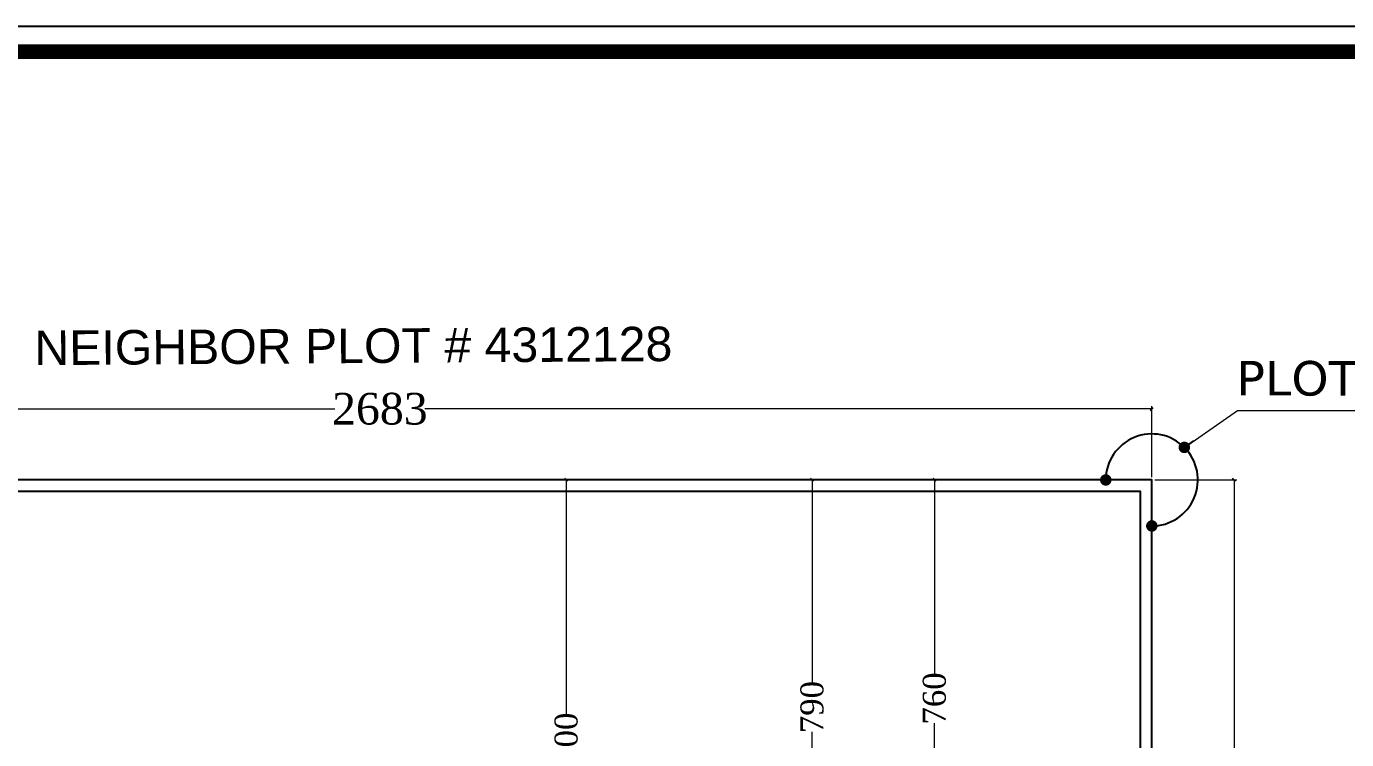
# Model space of a CAD drawing. Header units: centimetres. Extents: x 7997 to 116674, y 1017 to 13844.
# Drawn here: x 15858 to 18152, y 12604 to 13844 of the extents above; entities that cross this region are included whole.
import ezdxf
from ezdxf.enums import TextEntityAlignment as Align

# ---------------------------------------------------------------- set-up
doc = ezdxf.new("R2010")
doc.units = ezdxf.units.CM
doc.header["$LTSCALE"] = 200
doc.header["$PDMODE"] = 2
doc.linetypes.add('DASHED2', pattern=[0.375, 0.25, -0.125])
for name, color, linetype in [('DIM', 11, 'Continuous'), ('P-DIM', 8, 'Continuous'), ('P-DIM-2', 11, 'Continuous'), ('P-LIMITS', 8, 'Continuous')]:
    doc.layers.add(name, color=color, linetype=linetype)
for name, color, linetype, lineweight in [('HA', 251, 'Continuous', 0), ('P-TEXT', 8, 'Continuous', 18), ('P-WALL', 8, 'Continuous', 25)]:
    doc.layers.add(name, color=color, linetype=linetype, lineweight=lineweight)
doc.styles.add('sheet notes', font='verdana.ttf')
doc.styles.get("Standard").update_dxf_attribs({"font": 'arial.ttf'})
doc.styles.add('T1', font='times.ttf')
doc.styles.add('T2', font='')
doc.styles.get('T2').set_extended_font_data('Elisia')
doc.dimstyles.new('NORMAL', dxfattribs={"dimtxt": 18, "dimasz": 5, "dimexe": 5, "dimexo": 5, "dimgap": 1, "dimtad": 0, "dimdec": 0, "dimdsep": 46, "dimtxsty": 'T2', "dimblk1": 'OBLIQUE', "dimblk2": 'OBLIQUE', "dimsah": 1, "dimcen": 0.09, "dimclrd": 4, "dimclre": 4, "dimclrt": 6, "dimadec": 0, "dimazin": 0, "dimtfac": 1, "dimtdec": 0, "dimtofl": 0, "dimtmove": 1, "dimatfit": 2, "dimldrblk": 'OPEN30', "dimfxl": 0, "dimtolj": 1, "dimtzin": 0, "dimlwd": 5, "dimlwe": 5, "dimarcsym": 0})
doc.dimstyles.new('NORMAL-1', dxfattribs={"dimtxt": 10, "dimasz": 5, "dimexe": 5, "dimexo": 5, "dimgap": 1, "dimtad": 0, "dimdec": 0, "dimdsep": 46, "dimtxsty": 'T2', "dimblk1": 'OBLIQUE', "dimblk2": 'OBLIQUE', "dimsah": 1, "dimcen": 0.09, "dimclrd": 4, "dimclre": 4, "dimclrt": 6, "dimadec": 0, "dimazin": 0, "dimtfac": 1, "dimtdec": 0, "dimtofl": 0, "dimtmove": 1, "dimatfit": 3, "dimldrblk": 'OPEN30', "dimfxl": 0, "dimtolj": 1, "dimtzin": 0, "dimlwd": 5, "dimlwe": 5, "dimarcsym": 0})

# ---------------------------------------------------------------- blocks, each defined once
blk = doc.blocks.new('08-TITLE SHEET-selattin', base_point=(45714.8, -203081.4))
at = {"color": 0}
blk.add_lwpolyline([(51244.8, -203081.4), (45714.8, -203081.4), (45714.8, -206921.4), (51244.8, -206921.4)], close=True, dxfattribs=at)
at = {"color": 0, "linetype": 'ByBlock', "const_width": 17}
blk.add_lwpolyline([(45744.3, -206891.9), (51215.3, -206891.9), (51215.3, -203110.8), (45744.3, -203110.8)], close=True, dxfattribs=at)
at = {"layer": 'HA', "ltscale": 1.2}
blk.add_lwpolyline([(45714.8, -203081.4), (51244.8, -203081.4), (51244.8, -206921.4), (45714.8, -206921.4)], close=True, dxfattribs=at)
blk = doc.blocks.new('_OBLIQUE')
at = {"color": 0, "linetype": 'ByBlock'}
blk.add_line((-0.5, -0.5), (0.5, 0.5), dxfattribs=at)
blk = doc.blocks.new('DOT')
at = {"color": 0, "linetype": 'ByBlock'}
blk.add_line((-0.5, 0), (-1, 0), dxfattribs=at)
at = {"color": 0, "linetype": 'ByBlock', "const_width": 0.5}
blk.add_lwpolyline([(-0.25, 0, 1), (0.25, 0, 1)], format="xyb", close=True, dxfattribs=at)
blk = doc.blocks.new('*D1671')
at = {"layer": 'Defpoints', "color": 0, "transparency": 16777216}
for p in [(3451, 4479.9), (3593.8, 4479.9), (3451, 323.9)]:
    blk.add_point(p, dxfattribs=at)
at = {"layer": 'P-DIM', "color": 4, "lineweight": 5, "transparency": 16777216}
for p, q in [((3456, 4479.9), (3598.8, 4479.9)), ((3593.8, 4479.9), (3593.8, 2481.9)), ((3593.8, 323.9), (3593.8, 2321.9)), ((3456, 323.9), (3598.8, 323.9))]:
    blk.add_line(p, q, dxfattribs=at)
at = {"layer": 'P-DIM', "color": 4, "lineweight": 5, "transparency": 16777216, "xscale": 5, "yscale": 5, "zscale": 5}
for p, rotation in [((3593.8, 4479.9), 90), ((3593.8, 323.9), 270)]:
    blk.add_blockref('_OBLIQUE', p, dxfattribs=dict(at, rotation=rotation))
at = {"layer": 'P-DIM', "color": 6, "transparency": 16777216, "insert": (3593.8, 2401.9), "char_height": 55, "attachment_point": 5, "rotation": 90, "style": 'T1'}
blk.add_mtext('\\A1;4156', dxfattribs=at)
blk = doc.blocks.new('_Open30')
at = {"color": 0, "linetype": 'ByBlock', "lineweight": -2}
for p, q in [((-1, 0.27), (0, 0)), ((0, 0), (-1, -0.27)), ((0, 0), (-1, 0))]:
    blk.add_line(p, q, dxfattribs=at)
blk = doc.blocks.new('*D1672')
at = {"layer": 'Defpoints', "color": 0, "transparency": 16777216}
for p in [(768, 4603.4), (768, 4479.9), (3451, 4479.9)]:
    blk.add_point(p, dxfattribs=at)
at = {"layer": 'P-DIM', "color": 4, "lineweight": 5, "transparency": 16777216}
for p, q in [((768, 4484.9), (768, 4608.4)), ((768, 4603.4), (2031.5, 4603.4)), ((3451, 4603.4), (2187.5, 4603.4)), ((3451, 4484.9), (3451, 4608.4))]:
    blk.add_line(p, q, dxfattribs=at)
at = {"layer": 'P-DIM', "color": 4, "lineweight": 5, "transparency": 16777216, "xscale": 5, "yscale": 5, "zscale": 5, "rotation": 180}
blk.add_blockref('_OBLIQUE', (768, 4603.4), dxfattribs=at)
at = {"layer": 'P-DIM', "color": 4, "lineweight": 5, "transparency": 16777216, "xscale": 5, "yscale": 5, "zscale": 5}
blk.add_blockref('_OBLIQUE', (3451, 4603.4), dxfattribs=at)
at = {"layer": 'P-DIM', "color": 6, "transparency": 16777216, "insert": (2109.5, 4603.4), "char_height": 55, "attachment_point": 5, "style": 'T1'}
blk.add_mtext('\\A1;2683', dxfattribs=at)
blk = doc.blocks.new('*D1464')
at = {"layer": 'Defpoints', "color": 0, "transparency": 16777216}
for p in [(17435.8, 13055.4), (17448.6, 13055.4), (17448.6, 12295.4)]:
    blk.add_point(p, dxfattribs=at)
at = {"layer": 'DIM', "color": 4, "lineweight": 5, "transparency": 16777216}
for p, q in [((17443.6, 13055.4), (17430.8, 13055.4)), ((17435.8, 13055.4), (17435.8, 12718.5)), ((17435.8, 12295.4), (17435.8, 12632.2)), ((17443.6, 12295.4), (17430.8, 12295.4))]:
    blk.add_line(p, q, dxfattribs=at)
at = {"layer": 'DIM', "color": 4, "lineweight": 5, "transparency": 16777216, "xscale": 5, "yscale": 5, "zscale": 5}
for p, rotation in [((17435.8, 13055.4), 90), ((17435.8, 12295.4), 270)]:
    blk.add_blockref('_OBLIQUE', p, dxfattribs=dict(at, rotation=rotation))
at = {"layer": 'DIM', "color": 6, "transparency": 16777216, "insert": (17435.8, 12675.4), "char_height": 40, "attachment_point": 5, "rotation": 90, "style": 'T1'}
blk.add_mtext('\\A1;760', dxfattribs=at)
blk = doc.blocks.new('*D1465')
at = {"layer": 'Defpoints', "color": 0, "transparency": 16777216}
for p in [(16795.9, 13055.4), (16818.6, 13055.4), (16818.6, 12155.4)]:
    blk.add_point(p, dxfattribs=at)
at = {"layer": 'DIM', "color": 4, "lineweight": 5, "transparency": 16777216}
for p, q in [((16813.6, 13055.4), (16790.9, 13055.4)), ((16795.9, 13055.4), (16795.9, 12648.4)), ((16795.9, 12155.4), (16795.9, 12562.3)), ((16813.6, 12155.4), (16790.9, 12155.4))]:
    blk.add_line(p, q, dxfattribs=at)
at = {"layer": 'DIM', "color": 4, "lineweight": 5, "transparency": 16777216, "xscale": 5, "yscale": 5, "zscale": 5}
for p, rotation in [((16795.9, 13055.4), 90), ((16795.9, 12155.4), 270)]:
    blk.add_blockref('_OBLIQUE', p, dxfattribs=dict(at, rotation=rotation))
at = {"layer": 'DIM', "color": 6, "transparency": 16777216, "insert": (16795.9, 12605.4), "char_height": 40, "attachment_point": 5, "rotation": 90, "style": 'T1'}
blk.add_mtext('\\A1;900', dxfattribs=at)
blk = doc.blocks.new('*D1466')
at = {"layer": 'Defpoints', "color": 0, "transparency": 16777216}
for p in [(17223.1, 13055.4), (17223.6, 13055.4), (17223.6, 12265.4)]:
    blk.add_point(p, dxfattribs=at)
at = {"layer": 'DIM', "color": 4, "lineweight": 5, "transparency": 16777216}
for p, q in [((17218.6, 13055.4), (17218.1, 13055.4)), ((17223.1, 13055.4), (17223.1, 12703.5)), ((17223.1, 12265.4), (17223.1, 12617.2)), ((17218.6, 12265.4), (17218.1, 12265.4))]:
    blk.add_line(p, q, dxfattribs=at)
at = {"layer": 'DIM', "color": 4, "lineweight": 5, "transparency": 16777216, "xscale": 5, "yscale": 5, "zscale": 5}
for p, rotation in [((17223.1, 13055.4), 90), ((17223.1, 12265.4), 270)]:
    blk.add_blockref('_OBLIQUE', p, dxfattribs=dict(at, rotation=rotation))
at = {"layer": 'DIM', "color": 6, "transparency": 16777216, "insert": (17223.1, 12660.4), "char_height": 40, "attachment_point": 5, "rotation": 90, "style": 'T1'}
blk.add_mtext('\\A1;790', dxfattribs=at)
blk = doc.blocks.new('01-PLOT LAYOUT-selattin')
at = {"layer": 'P-DIM-2', "color": 8, "const_width": 10}
for points in [[(3366, 4479.9, -1), (3376, 4479.9, -1)], [(3446, 4399.9, -1), (3456, 4399.9, -1)]]:
    blk.add_lwpolyline(points, format="xyb", close=True, dxfattribs=at)
at = {"layer": 'P-DIM-2', "color": 8}
blk.add_arc((3451, 4479.9), 80, 269.5844, 180, dxfattribs=at)
at = {"layer": 'P-LIMITS', "color": 8, "linetype": 'DASHED2'}
blk.add_lwpolyline([(768, 323.9), (3451, 323.9), (3451, 4479.9), (768, 4479.9)], close=True, dxfattribs=at)
at = {"layer": 'P-WALL'}
for points in [[(3451, 328.9), (3451, 4479.9), (768, 4479.9), (768, 328.9), (2241, 328.9)], [(3431, 348.9), (3431, 4459.9), (788, 4459.9), (788, 348.9), (2241, 348.9)]]:
    blk.add_lwpolyline(points, dxfattribs=at)
at = {"layer": 'P-DIM-2', "color": 8, "style": 'sheet notes'}
blk.add_text('PLOT LIMIT', height=60, rotation=359.93, dxfattribs=at).set_placement((3597.9, 4626.9))
at = {"layer": 'P-TEXT', "color": 8}
blk.add_text('NEIGHBOR PLOT # 4312128', height=60, rotation=0.3703, dxfattribs=at).set_placement((2063.4, 4713.1), align=Align.MIDDLE)
at = {"layer": 'P-DIM'}
dim = blk.add_linear_dim(base=(768, 4603.4), p1=(3451, 4479.9), p2=(768, 4479.9), dimstyle='NORMAL-1', override={"dimtxt": 55, "dimtxsty": 'T1'}, dxfattribs=at)
dim.commit()
dim.dimension.update_dxf_attribs({"geometry": '*D1672', "text_midpoint": (2109.5, 4603.4)})
dim = blk.add_linear_dim(base=(3593.8, 4479.9), p1=(3451, 323.9), p2=(3451, 4479.9), angle=90, dimstyle='NORMAL-1', override={"dimtxt": 55, "dimtxsty": 'T1'}, dxfattribs=at)
dim.commit()
dim.dimension.update_dxf_attribs({"geometry": '*D1671', "text_midpoint": (3593.8, 2401.9)})
at = {"layer": 'P-DIM-2', "color": 8}
blk.add_leader([(3507.5, 4536.5), (3600, 4600.8), (4047.5, 4600.8)], dimstyle='NORMAL', override={"dimasz": 20, "dimldrblk": 'Dot'}, dxfattribs=at)

msp = doc.modelspace()

# ---------------------------------------------------------------- linework, layer by layer
at = {"linetype": 'Continuous'}
msp.add_lwpolyline([(14004.5129, 8084.0841), (22299.5129, 8084.0841), (22299.5129, 13844.0841), (14004.5129, 13844.0841)], close=True, dxfattribs=at)

# ---------------------------------------------------------------- block references
at = {"layer": 'DIM', "color": 0, "linetype": 'Continuous', "xscale": 1.5, "yscale": 1.5, "zscale": 1.5}
msp.add_blockref('08-TITLE SHEET-selattin', (14004.5129, 13844.0841), dxfattribs=at)
at = {"layer": 'DIM', "linetype": 'Continuous'}
msp.add_blockref('01-PLOT LAYOUT-selattin', (14362.5823, 8575.4489), dxfattribs=at)

# ---------------------------------------------------------------- dimensions: what is measured, and where the dimension line sits
at = {"layer": 'DIM'}
for base, p1, p2, picture, middle in [((16795.8871, 13055.3622), (16818.5736, 12155.3622), (16818.5736, 13055.3622), '*D1465', (16795.8871, 12605.3622)), ((17223.1345, 13055.3622), (17223.5736, 12265.3622), (17223.5736, 13055.3622), '*D1466', (17223.1345, 12660.3622)), ((17435.8006, 13055.3622), (17448.5736, 12295.3622), (17448.5736, 13055.3622), '*D1464', (17435.8006, 12675.3622))]:
    dim = msp.add_linear_dim(base=base, p1=p1, p2=p2, angle=90, dimstyle='NORMAL', override={"dimtxt": 40, "dimtxsty": 'T1'}, dxfattribs=at)
    dim.commit()
    dim.dimension.update_dxf_attribs({"geometry": picture, "text_midpoint": middle})

doc.saveas('drawing.dxf')
